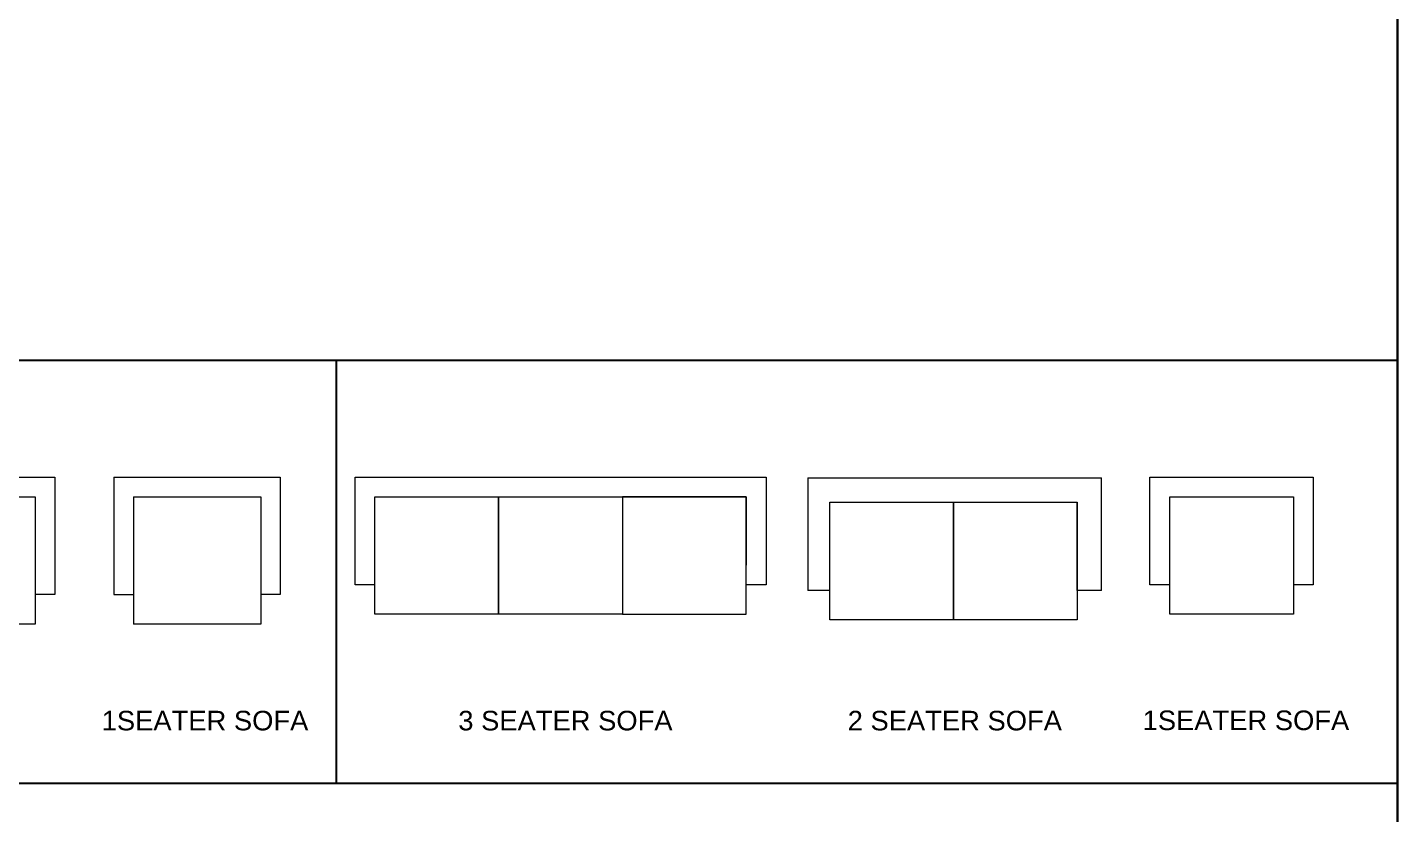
# Model space of a CAD drawing. Header units: inches. Extents: x 0 to 2128, y 0 to 649.
# Drawn here: x 420.9 to 701.1, y 300.2 to 460.7 of the extents above; entities that cross this region are included whole.
import ezdxf

# ---------------------------------------------------------------- set-up
doc = ezdxf.new("R2010")
doc.units = ezdxf.units.IN
doc.header["$MEASUREMENT"] = 0
doc.layers.add('I_FUR', color=7, linetype='Continuous', lineweight=9)
doc.styles.add('ARIAL', font='arial.ttf')

# ---------------------------------------------------------------- blocks, each defined once
blk = doc.blocks.new('1 Seater Sofa')
at = {"layer": 'I_FUR'}
blk.add_line((-27573440.29, 21689170.36), (-27573406.95, 21689170.36), dxfattribs=at)
for points in [[(-27573436.29, 21689148.36), (-27573440.29, 21689148.36), (-27573440.29, 21689170.36)], [(-27573406.95, 21689170.36), (-27573406.95, 21689148.36), (-27573410.95, 21689148.36)], [(-27573436.24, 21689152.36), (-27573436.24, 21689166.36), (-27573410.95, 21689166.36)]]:
    blk.add_lwpolyline(points, dxfattribs=at)
blk.add_lwpolyline([(-27573410.95, 21689142.36), (-27573436.24, 21689142.36), (-27573436.24, 21689166.36), (-27573410.95, 21689166.36)], close=True, dxfattribs=at)
blk = doc.blocks.new('3 seater sofa')
at = {"layer": 'I_FUR'}
for points in [[(-27574382.51, 21688822.51), (-27574386.51, 21688822.51), (-27574386.51, 21688844.51), (-27574302.51, 21688844.51), (-27574302.51, 21688822.51), (-27574306.51, 21688822.51)], [(-27574382.46, 21688826.51), (-27574382.46, 21688840.51), (-27574306.6, 21688840.51), (-27574306.6, 21688826.51)]]:
    blk.add_lwpolyline(points, dxfattribs=at)
for points in [[(-27574357.18, 21688816.51), (-27574382.46, 21688816.51), (-27574382.46, 21688840.51), (-27574357.18, 21688840.51)], [(-27574331.89, 21688816.51), (-27574357.18, 21688816.51), (-27574357.18, 21688840.51), (-27574331.89, 21688840.51)], [(-27574331.89, 21688816.51), (-27574306.6, 21688816.51), (-27574306.6, 21688840.51), (-27574331.89, 21688840.51)]]:
    blk.add_lwpolyline(points, close=True, dxfattribs=at)
blk = doc.blocks.new('2 seater sofa')
for p, q in [((-27576541.2, 21688713.1), (-27576541.2, 21688690.1)), ((-27576481.2, 21688690.1), (-27576481.2, 21688713.1)), ((-27576486.13, 21688690.1), (-27576486.13, 21688708.1)), ((-27576536.7, 21688690.1), (-27576541.2, 21688690.1))]:
    blk.add_line(p, q)
for points in [[(-27576541.2, 21688713.1), (-27576481.2, 21688713.1)], [(-27576536.7, 21688684.1), (-27576536.7, 21688708.1)]]:
    blk.add_lwpolyline(points)
for points in [[(-27576511.41, 21688684.1), (-27576536.7, 21688684.1), (-27576536.7, 21688708.1), (-27576511.41, 21688708.1)], [(-27576486.13, 21688684.1), (-27576511.41, 21688684.1), (-27576511.41, 21688708.1), (-27576486.13, 21688708.1)]]:
    blk.add_lwpolyline(points, close=True)
at = {"layer": 'I_FUR'}
blk.add_line((-27576481.2, 21688690.1), (-27576486.13, 21688690.1), dxfattribs=at)
blk.add_lwpolyline([(-27576536.7, 21688694.1), (-27576536.7, 21688708.1), (-27576486.13, 21688708.1)], dxfattribs=at)
blk = doc.blocks.new("2 Seater Sofa 2'6x2'6")
for p, q in [((-411.47, 277.79), (-351.47, 277.79)), ((-411.47, 277.79), (-411.47, 253.79)), ((-351.47, 277.79), (-351.47, 253.79)), ((-407.47, 273.79), (-355.47, 273.79)), ((-407.47, 273.79), (-407.47, 247.79)), ((-381.47, 273.79), (-381.47, 247.79)), ((-381.47, 273.79), (-381.47, 247.79)), ((-355.47, 273.79), (-355.47, 247.79)), ((-355.47, 273.79), (-355.47, 247.79)), ((-411.47, 253.79), (-407.47, 253.79)), ((-351.47, 253.79), (-355.47, 253.79)), ((-381.47, 247.79), (-407.47, 247.79)), ((-355.47, 247.79), (-381.47, 247.79))]:
    blk.add_line(p, q)
blk = doc.blocks.new("1 Seater Sofa 2'6x2'6")
for p, q in [((-330.41, 277.79), (-296.41, 277.79)), ((-330.41, 277.79), (-330.41, 253.79)), ((-296.41, 277.79), (-296.41, 253.79)), ((-326.41, 273.79), (-300.41, 273.79)), ((-326.41, 273.79), (-326.41, 247.79)), ((-300.41, 273.79), (-300.41, 247.79)), ((-300.41, 273.79), (-300.41, 247.79)), ((-330.41, 253.79), (-326.41, 253.79)), ((-296.41, 253.79), (-300.41, 253.79)), ((-300.41, 247.79), (-326.41, 247.79))]:
    blk.add_line(p, q)

msp = doc.modelspace()

# ---------------------------------------------------------------- linework, layer by layer
for p, q in [((0, 392.8), (700.86, 392.8)), ((484.02, 392.8), (484.02, 306.39)), ((0, 306.39), (700.86, 306.39))]:
    msp.add_line(p, q)
at = {"const_width": 0.453}
msp.add_lwpolyline([(0, 621.06), (700.86, 621.06), (700.86, 0), (0, 0)], close=True, dxfattribs=at)

# ---------------------------------------------------------------- block references
at = {"layer": 'I_FUR'}
for name, p in [("2 Seater Sofa 2'6x2'6", (777.99, 91.1)), ("1 Seater Sofa 2'6x2'6", (769.02, 91.1)), ('3 seater sofa', (27574874.38, -21688475.62)), ('2 seater sofa', (27577121.58, -21688344.34)), ('1 Seater Sofa', (27574090.56, -21688801.48))]:
    msp.add_blockref(name, p, dxfattribs=at)

# ---------------------------------------------------------------- texts
at = {"linetype": 'ByBlock', "lineweight": 5, "char_height": 4, "attachment_point": 1, "style": 'ARIAL'}
for s, insert in [('{\\C7;1SEATER SOFA}', (436.11, 321.16)), ('{\\C7;3 SEATER SOFA}', (508.97, 321.16)), ('{\\C7;2 SEATER SOFA}', (588.53, 321.16)), ('{\\C7;1SEATER SOFA}', (648.79, 321.22))]:
    msp.add_mtext_dynamic_manual_height_columns(s, width=1753.4661, gutter_width=1, heights=[0], dxfattribs=dict(at, insert=insert))

doc.saveas('drawing.dxf')
